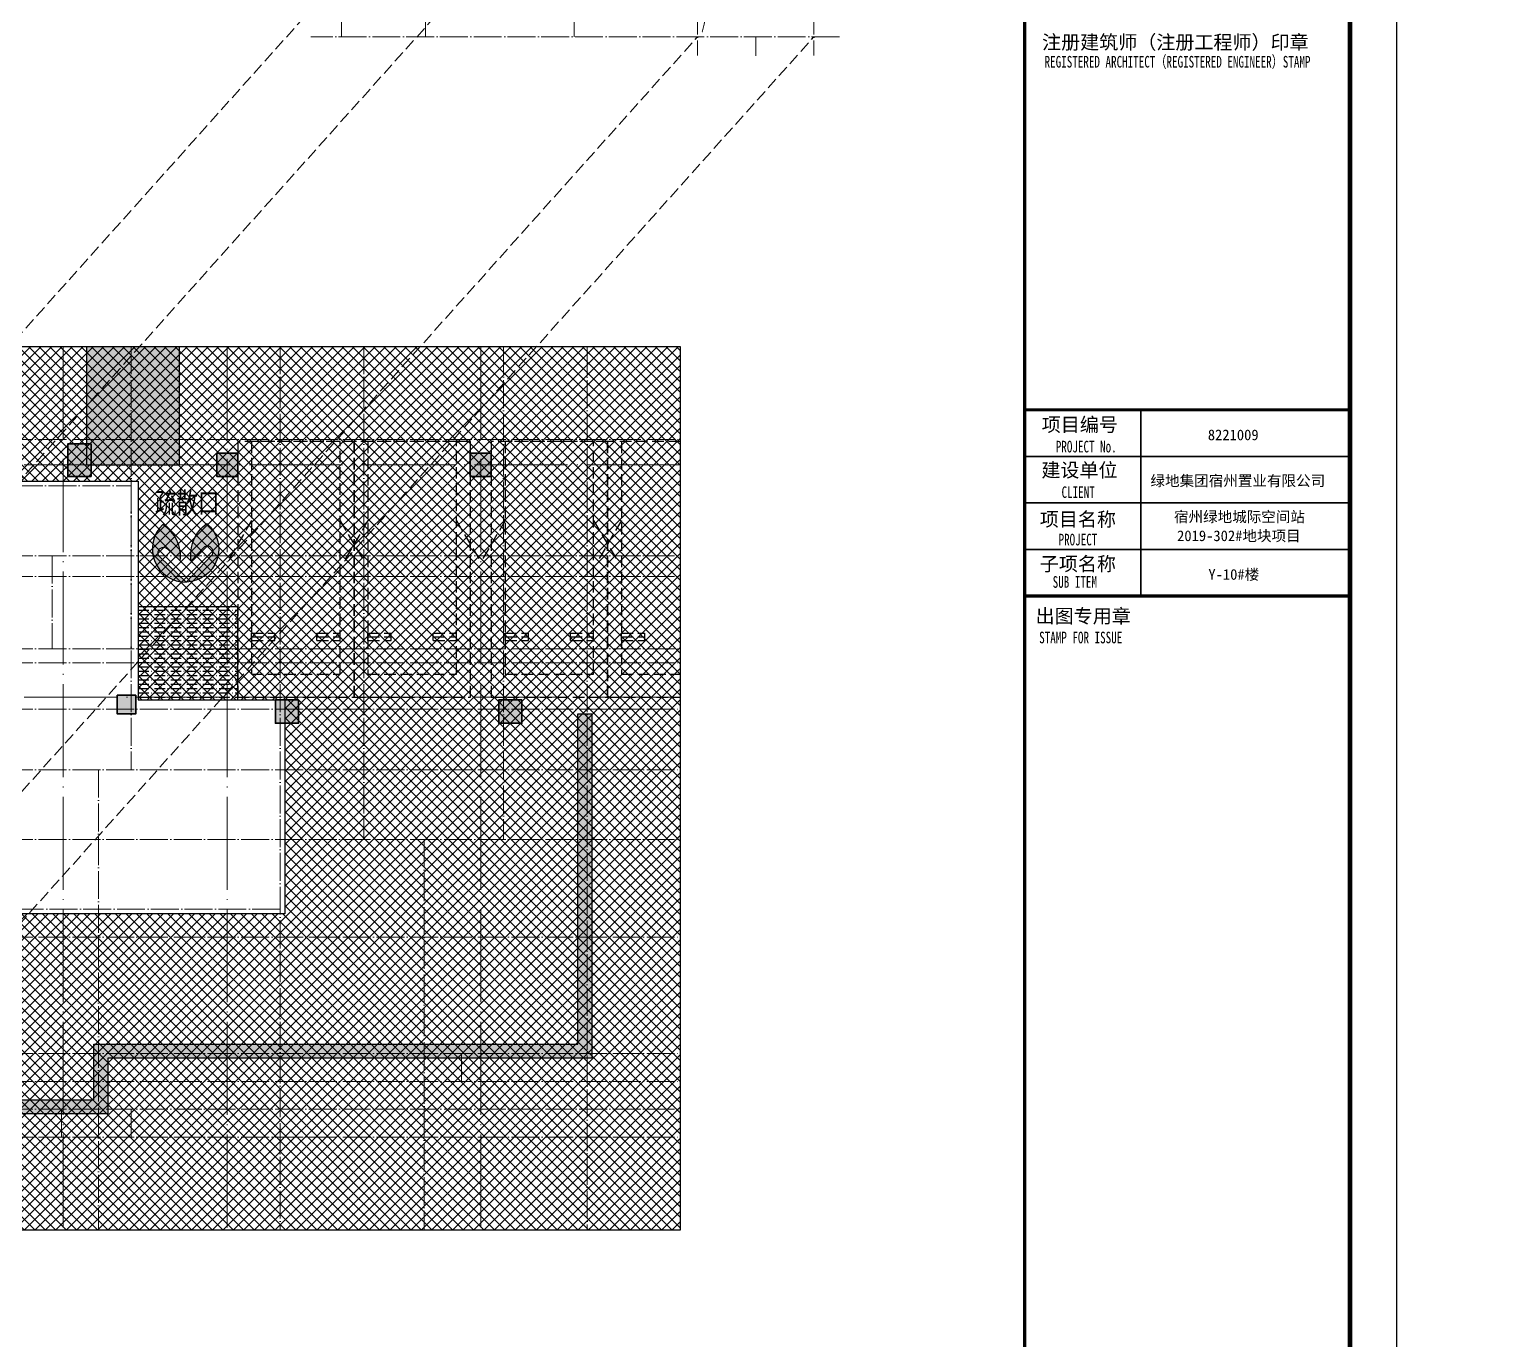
# Model space of a CAD drawing. Extents: x 27938 to 725830, y -209821 to 1628073.
# Drawn here: x 314924 to 346232, y 735773 to 763950 of the extents above; entities that cross this region are included whole.
import ezdxf
from ezdxf.xclip import XClip

# ---------------------------------------------------------------- set-up
doc = ezdxf.new("R2010")
doc.units = 0
doc.header["$LTSCALE"] = 1000
doc.header["$MEASUREMENT"] = 0
doc.header["$XCLIPFRAME"] = 0
for name, pattern in [('#P_--_20B1_001_t3$0$DASH', [0.35, 0.25, -0.1]), ('__DASH', [0.35, 0.25, -0.1]), ('DASH', [0.35, 0.25, -0.1]), ('DOTE', [2.4200000000000004, 2, -0.2, 0.02, -0.2]), ('HIDDEN', [0.375, 0.25, -0.125])]:
    doc.linetypes.add(name, pattern=pattern)
for name, color, linetype in [('0-R疏散口', 20, 'Continuous'), ('HS-A-停车位（标准）', 9, 'Continuous'), ('S-砼墙', 40, 'Continuous'), ('图框', 140, 'Continuous'), ('图签文字', 147, 'Continuous'), ('审核', 1, 'Continuous'), ('疏散口', 20, 'Continuous')]:
    doc.layers.add(name, color=color, linetype=linetype)
for name, color, linetype, lineweight in [('DOTE', 19, 'DOTE', 9), ('PUB_HATCH', 8, 'Continuous', 9), ('STAIR', 2, 'Continuous', 18), ('图签', 147, 'Continuous', 18), ('填充', 251, 'Continuous', 5), ('平面-看线', 45, 'Continuous', 15), ('砼柱', 2, 'Continuous', 35)]:
    doc.layers.add(name, color=color, linetype=linetype, lineweight=lineweight)
doc.layers.add('yichutu', color=7, linetype='Continuous', true_color=0xffffff, plot=False)
doc.styles.add('-宋体', font='', dxfattribs={"width": 0.8})
doc.styles.add('宋体', font='', dxfattribs={"height": 50})
doc.styles.add('建筑图签-1', font='', dxfattribs={"width": 0.7})
doc.styles.get('-宋体').set_extended_font_data('SimSun')
doc.styles.get('宋体').set_extended_font_data('SimSun')
doc.styles.get('建筑图签-1').set_extended_font_data('SimHei')

# ---------------------------------------------------------------- blocks, each defined once
blk = doc.blocks.new('GDRDADWDAD')
at = {"layer": 'DOTE', "linetype": 'DOTE', "ltscale": 0.3}
for p, q in [((317116.5787024744, 690157.171784628), (317116.5787024742, 681057.171776701)), ((320316.5787024741, 690157.171784628), (320316.5787024741, 671157.1717769038)), ((322116.5787024741, 690157.171784628), (322116.5787024741, 679557.171776904)), ((325116.5787024739, 690157.171784628), (325116.5787024739, 679557.171776904)), ((326916.5787024741, 690157.171784628), (326916.5787024741, 671157.1717769038)), ((270116.5787024704, 688157.171784628), (328916.5787024746, 688157.171784628)), ((270116.5787024704, 685657.171784628), (328916.5787024746, 685657.171784628)), ((315416.5787004848, 685657.171784628), (315416.5787004846, 683657.171784628)), ((270116.5787024704, 685207.171784628), (328916.5787024746, 685207.171784628)), ((270116.5787024704, 683657.171784628), (328916.5787024746, 683657.171784628)), ((270116.5787024704, 683357.171784628), (328916.5787024746, 683357.171784628)), ((270116.5787024705, 682357.171776904), (328916.5787024746, 682357.1717769038)), ((270116.5787024705, 681057.1717767005), (328916.5787024746, 681057.1717767011)), ((316416.5787024734, 681057.1717767005), (316416.5787024732, 671157.1717769038)), ((270116.5787024704, 679557.171776904), (328916.5787024746, 679557.171776904)), ((323416.578702473, 679557.171776904), (323416.5787024732, 671157.1717769038)), ((270116.5787024704, 677457.171776857), (328916.5787024746, 677457.171776857)), ((270116.5787024704, 674957.171776904), (328916.5787024746, 674957.171776904)), ((324216.5787024869, 674957.171776904), (324216.5787024869, 674357.1717769043)), ((270116.5787024704, 674357.171776904), (328916.5787024746, 674357.171776904)), ((270116.5787024704, 673757.171776904), (328916.5787024746, 673757.171776904)), ((315616.5787024646, 673757.1717768427), (315616.5787024646, 673157.1717768424)), ((317116.5787024741, 673757.171776904), (317116.5787024741, 673157.1717769038)), ((270116.5787024704, 673157.1717769038), (328916.5787024746, 673157.1717769038))]:
    blk.add_line(p, q, dxfattribs=at)
blk = doc.blocks.new('TK')
at = {"layer": '图框'}
blk.add_lwpolyline([(465375.0184975343, 548713.6539831527), (549475.0184975343, 548713.6539831527), (549475.0184975343, 489313.6539831528), (465375.0184975343, 489313.6539831528)], close=True, dxfattribs=at)
blk.add_lwpolyline([(465375.0184975343, 548713.6539831527), (549475.0184975343, 548713.6539831527), (549475.0184975343, 489313.6539831528), (465375.0184975343, 489313.6539831528)], close=True, dxfattribs=at)
at = {"layer": '图框', "const_width": 100}
blk.add_lwpolyline([(548475.0184975343, 490313.6539831528), (548475.0184975343, 547713.6539831527), (467875.0184975343, 547713.6539831527), (467875.0184975343, 490313.6539831528)], close=True, dxfattribs=at)
at = {"layer": '图框'}
for points, const_width in [([(541479.9502790924, 490313.6539831528), (541479.9502790926, 547713.6539831536)], 70), ([(541479.9502790926, 525413.9865520254), (548479.9502790926, 525413.9865520254)], 70), ([(541479.9502790926, 525413.9865520254), (548479.9502790926, 525413.9865520254)], 70), ([(543979.9502790926, 521413.9865520255), (543979.9502790926, 525413.9865520254)], 35), ([(541479.9502790926, 524413.9865520254), (548479.9502790926, 524413.9865520254)], 35), ([(541479.9502790926, 523413.9865520255), (548479.9502790926, 523413.9865520255)], 35), ([(541479.9502790926, 522413.9865520255), (548479.9502790926, 522413.9865520255)], 35), ([(548479.9502790926, 521413.9865520255), (541479.9502790926, 521413.9865520255)], 70)]:
    blk.add_lwpolyline(points, dxfattribs=dict(at, const_width=const_width))
at = {"layer": '图框', "style": '建筑图签-1', "width": 0.7}
for s, p in [('REGISTERED ARCHITECT（REGISTERED ENGINEER）STAMP', (541908.7830637016, 532772.3567480242)), ('PROJECT No.', (542149.633092209, 524498.7865657604, -1798.999999999767)), ('CLIENT', (542273.7198248387, 523519.6218931045)), ('PROJECT', (542208.8495099667, 522500.4407527338)), ('SUB ITEM', (542082.3230890066, 521589.3183937849)), ('STAMP FOR ISSUE', (541792.6588481062, 520394.9854523198))]:
    blk.add_text(s, height=250, dxfattribs=at).set_placement(p)
at = {"layer": '图签', "color": 2, "style": '宋体'}
for s, p in [('8221009', (545417.3551387761, 524761.4804437098)), ('绿地集团宿州置业有限公司', (544185.0959057834, 523775.6795837015)), ('宿州绿地城际空间站', (544689.7865103795, 523001.367205289)), ('2019-302#地块项目', (544756.9880815442, 522592.2500900633)), ('Y-10#楼', (545429.1402263327, 521761.4804437098))]:
    blk.add_text(s, height=229.3447922888299, dxfattribs=at).set_placement(p)
at = {"layer": '图签文字', "color": 7, "style": '建筑图签-1'}
for s, p in [('注册建筑师（注册工程师）印章', (541855.4420959365, 533167.4001413512)), ('项目编号', (541847.8962739904, 524946.1272784679)), ('建设单位', (541840.1192733954, 523968.7455748621)), ('项目名称', (541806.5540272428, 522910.7682642809)), ('子项名称', (541806.5540272428, 521954.0717572116)), ('出图专用章', (541715.8123392251, 520831.7294208299))]:
    blk.add_text(s, height=300, dxfattribs=at).set_placement(p)
blk = doc.blocks.new('yct-841-594-84100-59400-100-1000.0')
at = {"layer": 'yichutu', "color": 7, "true_color": 0xffffff}
blk.add_lwpolyline([(0, 0), (0, 59400), (84100, 59400), (84100, 0)], close=True, dxfattribs=at)
blk = doc.blocks.new('A$C110D7C8B')
h = blk.add_hatch()
h.set_pattern_fill('ANSI32', color=246, scale=12, angle=135)
h.set_pattern_definition([(180, (0, 0), (-3.552713678800501e-15, -57.15000000000001), []), (180, (-19.05000822845492, 19.05000822845492), (-3.552713678800501e-15, -57.15000000000001), [])])
h.paths.add_polyline_path([(50, -1350.000000041677), (250.0000000000582, -1350.000000041677), (249.9999999999709, -150), (50.0000000000291, -150)])
at = {"color": 246}
for points in [[(0, -100), (300, -100), (300, -1400.000000041677), (0, -1400.000000041677)], [(50, -150), (250, -150), (250, -1350.000000041677), (50, -1350.000000041677)]]:
    blk.add_lwpolyline(points, close=True, dxfattribs=at)
blk = doc.blocks.new('A$C028C60F5')
at = {"color": 6}
blk.add_lwpolyline([(400.0000000717118, -1.851003617048264e-07), (0, 0), (-1.851003617048264e-07, -400.0000001632143), (399.9999998866115, -400.0000003483146)], close=True, dxfattribs=at)
at = {"layer": 'PUB_HATCH'}
blk.add_solid([(-1.851003617048264e-07, -400.0000001632143), (399.9999998866115, -400.0000003483146), (0, 0), (400.0000000717118, -1.851003617048264e-07)], dxfattribs=at)
blk = doc.blocks.new('A$C51F2739F')
at = {"color": 6, "const_width": 20}
for points in [[(-3100.195759893744, -7081.46220123698), (-2714.616881720547, -2346.4907631604), (-500.195457573398, -1781.428083040635)], [(-3100.193824574875, -9181.4678606292), (-2714.612562875554, -7611.742644906742), (-500.1911387284053, -7281.427776678116)], [(-2950.19545838458, -11281.46385014127), (-2564.616874571424, -9711.741912772413), (-650.1954583990737, -9381.427044543787)]]:
    blk.add_lwpolyline(points, dxfattribs=at)
at = {"layer": 'DOTE', "linetype": 'DOTE', "ltscale": 0.3}
for p, q in [((-8899.999998065643, 0), (-8899.999998065643, -11381.45866798691)), ((-5699.999998065818, 0), (-5699.99999806541, -11381.46095223492)), ((-4300.001170753269, 0), (-4300.001170753385, -3181.463842369849)), ((-3199.999996083847, 0), (-3199.999996083672, -9281.462736815913)), ((-400.000000045402, 0), (-400.0000000455766, -9281.464735532994)), ((-10699.99999806553, -1.164153218269348e-10), (-10699.99999806558, -11381.45738309738)), ((0, -681.4638423698489), (-11363.57955797849, -681.4638423699653)), ((5.820766091346741e-11, -1681.464888638468), (-11363.57953415735, -1681.464888638933)), ((1.164153218269348e-10, -3181.463842369849), (-11363.57955797849, -3181.463842369849)), ((1.164153218269348e-10, -3631.463842369849), (-11363.57955797849, -3631.463842369849)), ((1.164153218269348e-10, -5181.463842369849), (-11363.57955797855, -5181.463842369732)), ((1.746229827404022e-10, -7181.464964040555), (-11363.57955797849, -7181.456852404866)), ((2.328306436538696e-10, -7781.46385029715), (-11363.57955797849, -7781.46385029715)), ((-1.746229827404022e-09, -9281.465021063923), (-11363.57955798041, -9281.456909428234)), ((-3050.19636095356, -9281.462843749789), (-3050.196360953618, -11781.46384880727)), ((-550.0000008181087, -9281.464628458722), (-550.0000008181669, -11781.46385022625)), ((-9.371433407068253e-09, -11381.4650210517), (-11363.57955798804, -11381.45690941601)), ((-1800.097728228837, -11381.46373609232), (-1800.097728228895, -11786.30391608877))]:
    blk.add_line(p, q, dxfattribs=at)
at = {"layer": 'STAIR', "color": 246, "linetype": '#P_--_20B1_001_t3$0$DASH'}
for p, q in [((-9119.746454395121, -1581.218299380387), (-7351.74645440717, -1581.463842357625)), ((-9119.746454396169, -1651.218299427652), (-7351.74645440717, -1651.463842399186)), ((-9119.746454396402, -1711.218299427652), (-7351.746454406646, -1711.463842358673)), ((-9119.746454396285, -1781.218299380387), (-7351.74645440618, -1781.2182994131)), ((-7310.946454406333, -1841.218299396841), (-9119.746454395121, -1841.218299406115)), ((-9119.746454395121, -3081.218299412052), (-6467.746454383363, -3081.2182994131)), ((-9119.746454396169, -3151.218299459317), (-6467.746454382897, -3151.46488865884)), ((-9119.746454396402, -3211.218299459317), (-6467.746454382548, -3211.46488865884)), ((-9119.746454396285, -3281.218299412052), (-6467.746454382082, -3281.2182994131))]:
    blk.add_line(p, q, dxfattribs=at)
at = {"layer": 'STAIR'}
for p, q in [((-4699.746454396285, -1841.218299383414), (-7310.946454406275, -1841.218299396841)), ((-1750.003624202334, -3281.464888379909), (-3099.999998187472, -3281.464888853021))]:
    blk.add_line(p, q, dxfattribs=at)
at = {"layer": 'STAIR', "color": 246, "linetype": '#P_--_20B1_001_t3$0$DASH'}
blk.add_lwpolyline([(-9119.746454396285, -3281.218299412052), (-10619.74645439629, -3281.218299412052), (-10619.74645439629, -1581.218299383647), (-9119.746454396285, -1581.218299383647)], close=True, dxfattribs=at)
at = {"layer": 'STAIR'}
blk.add_lwpolyline([(-3099.999998208485, -3221.464888853021), (-1689.991330483637, -3221.464888358838), (-1689.991329642537, -5621.4644344158)], dxfattribs=at)
at = {"layer": '审核', "color": 58, "linetype": 'HIDDEN', "ltscale": 0.2}
blk.add_line((-4499.990859669342, -1781.373083151528), (-4500.064211888472, -3081.390991857275), dxfattribs=at)
at = {"layer": '平面-看线'}
for p, q in [((-9119.746454395121, -1581.218299380387), (-9119.746454396285, -1781.218299380387)), ((-9119.746454395121, -3081.218299412052), (-9119.746454396285, -3281.218299412052))]:
    blk.add_line(p, q, dxfattribs=at)
at = {"xscale": -1}
for name, p in [('A$C110D7C8B', (-3299.99999838724, -1681.458199727815)), ('A$C028C60F5', (-4000.001996332197, -3081.46630390943))]:
    blk.add_blockref(name, p, dxfattribs=at)
blk = doc.blocks.new('A$C27F3146B')
at = {"layer": '填充'}
h = blk.add_hatch(dxfattribs=at)
h.set_pattern_fill('ANSI37', color=196, scale=100, style=0)
h.set_pattern_definition([(45, (794705.0482087337, -474761.836884725), (-112.2532015133644, 112.2532015133644), []), (135, (794705.0482087337, -474761.836884725), (-112.2532015133644, -112.2532015133644), [])])
h.paths.add_polyline_path([(-120598.0043441424, 16089.12283942359), (-120598.0113239811, 16089.12464542629), (-123098.0051577032, 16089.12464542629), (-123098.0046005915, 12389.12601068034), (-120598.0050334086, 12389.12049587909), (-120598.0045112952, 9989.124400530825), (-126297.6152989523, 9989.12787449488), (-126297.6153041016, 6789.130405166186), (-120447.9318367169, 6789.12547190371), (-120447.9314323964, 6189.128773867502), (-117747.736412039, 6189.128773877746), (-117747.7343670045, 8289.192490008543), (-117597.7361748854, 8289.05699861201), (-117597.7382231075, 11389.06464180129), (-117598.0017794337, 11389.17897416581), (-117597.994833229, 16089.11950602464)], flags=16)
h.paths.add_polyline_path([(-134797.8649070148, 18989.12407583068), (-75997.86490701057, 18989.12407583068), (-75997.86490701057, -10.87593189720064), (-134797.8649070148, -10.87593189720064)])
h.paths.add_polyline_path([(-93197.85655532042, 12389.20724034398), (-93197.70186032634, 8289.040327749566), (-93047.53722481265, 8289.173029854543), (-93047.64815819566, 6189.126435260056), (-90347.48079269567, 6189.129224555568), (-90347.48039593326, 6789.107179496204), (-84497.7632088567, 6789.112103791209), (-84497.76320972084, 11389.1262992504), (-87647.62127077952, 11389.12511677202), (-87647.620748666, 12389.12321326297), (-87647.62128827862, 12389.12644554579), (-87647.48821601726, 16089.13383291371), (-93197.71241657484, 16089.05740743754), (-93197.78632953756, 14589.39747828019), (-95697.74007688649, 14589.35552586709), (-95697.77982984603, 12389.11292086275)], flags=0)
h.paths.add_polyline_path([(-93197.70186032634, 8289.040327749564), (-93197.78159982455, 11389.17940336082), (-93197.81279379467, 11389.06507665268)])
h.paths.add_polyline_path([(-93197.71241657484, 16089.05740743754), (-87647.48821601726, 16089.13383291371), (-90197.41693358438, 16089.13383291371), (-90197.55642857286, 16089.12327428907), (-93197.78854602925, 16089.11993521964), (-93197.78632953754, 14589.39747828019)])
at = {"layer": '填充', "color": 196}
for points in [[(-134797.8649070148, 18989.12407583068), (-75997.86490701057, 18989.12407583068), (-75997.86490701057, -10.87593189720064), (-134797.8649070148, -10.87593189720064)], [(-93197.78632953754, 14589.39747828019), (-93197.71241657482, 16089.05740743754), (-87647.48821601726, 16089.13383291371), (-87647.6212882786, 12389.12644554581), (-87647.620748666, 12389.12321326288), (-87647.62127077952, 11389.12511677202), (-84497.76320972084, 11389.12629925041), (-84497.76320885669, 6789.112103791209), (-90347.48039593326, 6789.107179496204), (-90347.48079269566, 6189.129224555567), (-93047.64815819566, 6189.126435260056), (-93047.53722481267, 8289.173029854544), (-93197.70186032634, 8289.040327749564), (-93197.85655532041, 12389.20724034397), (-95697.77982984603, 12389.11292086275), (-95697.74007688649, 14589.35552586708)]]:
    blk.add_lwpolyline(points, close=True, dxfattribs=at)
blk = doc.blocks.new('A$C25A378E3')
at = {"layer": 'HS-A-停车位（标准）', "linetype": 'DASH'}
for p, q in [((299.9288666398497, 4280.200665866025), (299.9276344913524, 4120.200664976728)), ((299.9276344913524, 4120.200664976728), (799.9273485837039, 4120.008946264163)), ((299.9282505712472, 4200.200665451237), (799.9279646449722, 4200.00894667895)), ((299.9288666398497, 4280.200665866025), (799.9285807174165, 4280.00894703425)), ((799.9285807174165, 4280.00894703425), (799.9273485837039, 4120.008946264163)), ((1699.929113851395, 4280.193678615266), (1699.927881702897, 4120.19367778569)), ((1699.927881702897, 4120.19367778569), (2199.927595795365, 4120.001958953799)), ((1699.928497782676, 4200.193678200361), (2199.928211856517, 4200.001959428308)), ((1699.929113851395, 4280.193678615266), (2199.928827928961, 4280.001959843212)), ((2199.928827928961, 4280.001959843212), (2199.927595795365, 4120.001958953799)), ((300.0205537431175, 1700.046125917463), (-199.9740653929766, 2550.049336581258)), ((2200.020893819514, 1700.035927985562), (2700.026429273654, 2550.032717227354))]:
    blk.add_line(p, q, dxfattribs=at)
for points in [[(1.164153218269348e-10, 5499.999999999884), (2499.999999842257, 5499.971898506512), (2499.938176556607, -0.02810114610474557), (-0.06182328553404659, 3.472669050097466e-07)], [(299.9943796824664, 4999.996627852321), (2199.994379562442, 4999.975270717288), (2199.938176575466, -0.02472896687686443), (299.9381766954903, -0.003371831844560802)]]:
    blk.add_lwpolyline(points, close=True, dxfattribs=at)
blk = doc.blocks.new('A$C1DD019F9')
at = {"layer": '疏散口'}
h = blk.add_hatch(color=256, dxfattribs=at)
edge = h.paths.add_edge_path()
edge.add_line((1657.837590239942, 3315.723901660649), (367.3306208625436, 2025.216944172512))
edge.add_arc((562.7390984487897, 1829.808464785995), 276.3493204781321, 134.999999736071, 315.0000450135555)
edge.add_line((758.1477304548025, 1634.400139819365), (1381.488251060247, 2257.740654682275))
edge.add_arc((-487.2515846193137, 1989.868379143272), 1887.841129295078, -24.12321173134552, 8.157426411511608, ccw=False)
edge.add_arc((-487.2518275084583, 1989.868449001487), 1887.841379523462, 303.5961554791981, 335.8767893464231, ccw=False)
edge.add_arc((1657.83757689014, 1657.627985069564), 1658.095916591085, 89.99999953869542, 228.4172749558772, ccw=False)
h = blk.add_hatch(color=256, dxfattribs=at)
edge = h.paths.add_edge_path()
edge.add_line((1657.837590239942, 3315.723901660649), (2948.344559617341, 2025.216944172512))
edge.add_arc((2752.936082031095, 1829.808464785995), 276.3493204781321, -135.00004501355562, 45.000000263928996, ccw=False)
edge.add_line((2557.527450025082, 1634.400139819365), (1934.186929419636, 2257.740654682275))
edge.add_arc((3802.926765099197, 1989.868379143272), 1887.841129295078, 171.8425735884883, 204.1232117313454)
edge.add_arc((3802.927007988342, 1989.868449001489), 1887.841379523464, 204.123210653577, 236.403844520802)
edge.add_arc((1657.837603589745, 1657.627985069564), 1658.095916591085, 311.5827250441228, 450.0000004613047)
for points in [[(1657.837590239942, 3315.723901660649), (367.3306208625437, 2025.216944172512, 1.000000395120669), (758.1477304548025, 1634.400139819365), (1381.488251060247, 2257.740654682275, -0.1417897514410627), (1235.721885070204, 1218.307265423704, -0.141789732410033), (557.3581269979476, 417.3751685111782, -0.6899650482418342), (1657.837590239942, 3315.723901660649)], [(1657.837590239942, 3315.723901660649), (2948.344559617341, 2025.216944172512, -1.000000395120669), (2557.527450025082, 1634.400139819365), (1934.186929419636, 2257.740654682275, 0.1417897514410627), (2079.953295409679, 1218.307265423704, 0.141789732410033), (2758.317053481937, 417.3751685111782, 0.6899650482418342), (1657.837590239942, 3315.723901660649)]]:
    blk.add_lwpolyline(points, format="xyb", close=True, dxfattribs=at)
blk = doc.blocks.new('A$C24B36177')
for points in [[(-30049.99956041994, -57449.99999965215), (-30549.99956041994, -57449.99999965215), (-30549.99956041994, -58149.99999965215), (-30049.99956041994, -58149.99999965215)], [(-26899.99999999907, -57649.99999965215), (-27349.99999999907, -57649.99999965215), (-27349.99999999907, -58149.99999965215), (-26899.99999999907, -58149.99999965215)], [(-21449.99999999907, -57649.99999965215), (-21899.99999999907, -57649.99999965215), (-21899.99999999907, -58149.99999965215), (-21449.99999999907, -58149.99999965215)], [(-29089.52666127903, -62856.54319049325), (-29489.52666127903, -62856.54319049325), (-29489.52666127903, -63256.54319049325), (-29089.52666127903, -63256.54319049325)], [(-25589.52666127903, -62956.54319049325), (-26089.52666127903, -62956.54319049325), (-26089.52666127903, -63456.54319049325), (-25589.52666127903, -63456.54319049325)], [(-20789.52666127903, -62956.54319049325), (-21289.52666127903, -62956.54319049325), (-21289.52666127903, -63456.54319049325), (-20789.52666127903, -63456.54319049325)]]:
    blk.add_hatch(color=1).paths.add_polyline_path(points)
at = {"layer": '砼柱', "color": 1, "lineweight": 35}
for points in [[(-30049.99956041994, -57449.99999965215), (-30549.99956041994, -57449.99999965215), (-30549.99956041994, -58149.99999965215), (-30049.99956041994, -58149.99999965215)], [(-26899.99999999907, -57649.99999965215), (-27349.99999999907, -57649.99999965215), (-27349.99999999907, -58149.99999965215), (-26899.99999999907, -58149.99999965215)], [(-21449.99999999907, -57649.99999965215), (-21899.99999999907, -57649.99999965215), (-21899.99999999907, -58149.99999965215), (-21449.99999999907, -58149.99999965215)], [(-29089.52666127903, -62856.54319049325), (-29489.52666127903, -62856.54319049325), (-29489.52666127903, -63256.54319049325), (-29089.52666127903, -63256.54319049325)], [(-25589.52666127903, -62956.54319049325), (-26089.52666127903, -62956.54319049325), (-26089.52666127903, -63456.54319049325), (-25589.52666127903, -63456.54319049325)], [(-20789.52666127903, -62956.54319049325), (-21289.52666127903, -62956.54319049325), (-21289.52666127903, -63456.54319049325), (-20789.52666127903, -63456.54319049325)]]:
    blk.add_lwpolyline(points, close=True, dxfattribs=at)
blk = doc.blocks.new('A$C74D73064')
h = blk.add_hatch()
h.set_pattern_fill('ACAD_ISO10W100', color=8, scale=125, angle=90, style=0)
h.set_pattern_definition([(90, (-534049.6350919254, 311263.6119191892), (-93.75, 5.740531871003218e-15), [225, -56.25, 9.375, -56.25])])
h.paths.add_polyline_path([(69955.03530807188, 26519.29986870696), (71265.31643100118, 26519.29986870696), (71955.0343661937, 26519.29986870696), (71955.03436621709, 49269.29986835492), (69955.03436621709, 49269.29986835492)])
h = blk.add_hatch()
h.set_pattern_fill('ACAD_ISO10W100', color=8, scale=125, style=0)
h.set_pattern_definition([(0, (278075.2999756153, -731194.3965097175), (0, 93.75), [225, -56.25, 9.375, -56.25])])
h.paths.add_polyline_path([(71065.53857053758, 23462.71327080776), (71065.53857053758, 21462.71327080776), (73205.03510113072, 21462.71327080787), (73205.0351011327, 23462.71327080787)])
at = {"layer": 'HS-A-停车位（标准）'}
h = blk.add_hatch(dxfattribs=at)
h.set_pattern_fill('ACAD_ISO10W100', color=256, scale=125, style=0)
h.set_pattern_definition([(0, (278075.2937006197, -731194.414882758), (0, 93.75), [225, -56.25, 9.375, -56.25])])
h.paths.add_polyline_path([(71065.53229554195, 23462.69489776716), (71065.53229554195, 21462.69489776716), (73205.0288261351, 21462.69489776727), (73205.02882613707, 23462.69489776727)])
at = {"layer": 'S-砼墙', "linetype": 'ByBlock'}
h = blk.add_hatch(color=8, dxfattribs=at)
h.dxf.hatch_style = 1
h.paths.add_polyline_path([(25815.50945199397, 13762.71487195697), (25815.50843908952, 16719.29582727014), (26115.50843908929, 16719.29615518462), (26115.50912407995, 14062.71472503152), (36515.50809051958, 14062.70963161183), (36515.50808974565, 12862.71327402745), (42715.70143926167, 12862.71327296377), (42715.70143771335, 14062.71326484391), (63915.50844002666, 14062.7132648438), (63915.50843847834, 12862.71327296598), (70115.89118740638, 12862.71327408054), (70115.89118663245, 14062.71223160042), (80515.50600466062, 14062.71732479986), (80515.50925147231, 21162.71327298798), (80815.50925147184, 21162.71261189005), (80815.50586747169, 13762.71747172438), (70415.89118682616, 13762.71237852506), (70415.8911876001, 12562.71327413444), (63615.50843809138, 12562.71327291219), (63615.5084396397, 13762.7132648438), (43015.70143810031, 13762.71326484391), (43015.70143964863, 12562.71327291231), (36215.50808955193, 12562.71327407891), (36215.50809032586, 13762.70977853728)])
at = {"color": 2}
for points in [[(69955.03530807188, 26519.29986870696), (69955.03530807188, 26519.29986870696), (71265.31643100118, 26519.29986870696), (71955.0343661937, 26519.29986870696), (71955.03436621709, 49269.29986835492), (69955.03436621709, 49269.29986835492), (69955.03530817223, 26519.29986868694)], [(71065.53857053758, 21462.71327080776), (73205.03510113165, 21462.71327080787), (73205.03510113165, 23462.71327080787), (71065.53857053758, 23462.71327080776)]]:
    blk.add_lwpolyline(points, close=True, dxfattribs=at)
at = {"color": 3}
blk.add_lwpolyline([(23915.15588310023, 29062.7122952122), (82715.15588310442, 29062.7122952122), (82715.15588310442, 10062.71228748432), (23915.15588310023, 10062.71228748432)], close=True, dxfattribs=at)
at = {"color": 251, "true_color": 0x636466}
blk.add_lwpolyline([(65515.23446057745, 24662.98569766171), (65515.30837354017, 26162.64562681906), (71065.53257409774, 26162.72205229523), (71065.3995018364, 22462.71466492733), (71065.400041449, 22462.7114326444), (71065.39951933548, 21462.71333615354), (74215.25758039416, 21462.71451863192), (74215.25758125831, 16862.70032317273), (68365.54039418173, 16862.69539887772), (68365.53999741934, 16262.71744393709), (65665.37263191934, 16262.71465464158), (65665.48356530233, 18362.76124923606), (65515.31892978866, 18362.62854713108), (65515.16423479459, 22462.79545972549), (63015.24096026897, 22462.70114024427), (63015.28071322851, 24662.9437452486)], close=True, dxfattribs=at)
blk.add_lwpolyline([(71065.53229554195, 21462.69489776716), (73205.02882613603, 21462.69489776727), (73205.02882613603, 23462.69489776727), (71065.53229554195, 23462.69489776716)], close=True)
at = {"layer": 'DOTE', "color": 5}
for p, q in [((69455.03554071044, 54519.25646164967), (69455.03554071044, 8148.87609948148)), ((72980.03510113142, 54519.25646164967), (72980.03510113142, 8148.876076509594)), ((78430.03510113142, 54519.25646164967), (78430.03510113142, 8148.876076509594)), ((196116.0437006021, 26519.29986870533), (-86385.24772744614, 26519.29986870522)), ((196116.043700602, 21519.29986870522), (-86385.24772744614, 21519.29986870522))]:
    blk.add_line(p, q, dxfattribs=at)
at = {"layer": 'DOTE', "linetype": 'DOTE', "ltscale": 0.3}
for p, q in [((68415.2510358654, 26062.69385951408), (70915.5298363216, 26062.69385951397)), ((70915.5298363216, 22562.71421743336), (70915.5298363216, 26062.69385951397)), ((74115.53211239574, 16962.69539831264), (68265.53211041365, 16962.69539831264))]:
    blk.add_line(p, q, dxfattribs=at)
at = {"layer": 'S-砼墙', "linetype": 'ByBlock'}
blk.add_lwpolyline([(25815.50945199397, 13762.71487195697), (25815.50843908952, 16719.29582727014), (26115.50843908929, 16719.29615518462), (26115.50912407995, 14062.71472503152), (36515.50809051958, 14062.70963161183), (36515.50808974565, 12862.71327402745), (42715.70143926167, 12862.71327296377), (42715.70143771335, 14062.71326484391), (63915.50844002666, 14062.7132648438), (63915.50843847834, 12862.71327296598), (70115.89118740638, 12862.71327408054), (70115.89118663245, 14062.71223160042), (80515.50600466062, 14062.71732479986), (80515.50925147231, 21162.71327298798), (80815.50925147184, 21162.71261189005), (80815.50586747169, 13762.71747172438), (70415.89118682616, 13762.71237852506), (70415.8911876001, 12562.71327413444), (63615.50843809138, 12562.71327291219), (63615.5084396397, 13762.7132648438), (43015.70143810031, 13762.71326484391), (43015.70143964863, 12562.71327291231), (36215.50808955193, 12562.71327407891), (36215.50809032586, 13762.70977853728)], close=True, dxfattribs=at)
at = {"layer": '填充', "color": 196}
blk.add_lwpolyline([(68515.59687669191, 26162.69492674584), (68515.60385653062, 26162.72205229523), (71065.53257409774, 26162.72205229523), (71065.53201698617, 22462.69809800258), (71065.53255659866, 22462.69486571965), (71065.53203448525, 21462.69676922879), (74215.32250829355, 21462.69795503246), (74215.3225091577, 16862.70032646949), (68365.54035488423, 16862.69539884909), (68365.54003665945, 16262.71604931261), (65665.34505723615, 16262.71604932286), (65665.40348111698, 18362.76264388894), (65515.39901397412, 18362.62715247832), (65515.34051146999, 21462.63672910945), (65515.37170544022, 21462.75105581759), (65515.36475923553, 26162.69158767641)], close=True, dxfattribs=at)
for name, p in [('A$C24B36177', (100104.7992927884, 84419.25646130543)), ('A$C27F3146B', (158713.020790115, 10073.58821938152))]:
    blk.add_blockref(name, p)
at = {"layer": '0-R疏散口', "xscale": -0.4305656706515025, "yscale": 0.4305656706515025, "zscale": 0.4305656706515025, "rotation": 181.4259203059818}
for p in [(71351.44803339057, 25407.12830147438), (71351.4543083862, 25407.14667451498)]:
    blk.add_blockref('A$C1DD019F9', p, dxfattribs=at)
at = {"layer": 'HS-A-停车位（标准）', "linetype": 'DASH', "xscale": -1, "rotation": 179.9993559612105}
for p in [(73205.09692441719, 27019.29986835946), (75705.09692441719, 27019.29986835946), (78655.09692441719, 27019.29986835946), (81155.09692441719, 27019.29986835946)]:
    blk.add_blockref('A$C25A378E3', p, dxfattribs=at)
at = {"layer": '0-R疏散口', "style": '-宋体', "width": 0.75}
for p in [(71427.53035522939, 25475.99827627814), (71427.53663022502, 25476.01664931874)]:
    blk.add_text('疏散口', height=450, dxfattribs=at).set_placement(p)

msp = doc.modelspace()

# ---------------------------------------------------------------- linework, layer by layer
at = {"color": 251, "linetype": '__DASH', "true_color": 0x636466}
for p, q in [((311816.5793962475, 754129.8997974648), (329139.2100797053, 773483.9352911738)), ((314616.5793951245, 754129.899797465), (331939.2100785823, 773483.9352911739)), ((311966.3830342163, 744429.9000576574), (329289.0137176742, 763783.9355513663)), ((314466.578700492, 744429.9000576574), (331789.2093839499, 763783.9355513663))]:
    msp.add_line(p, q, dxfattribs=at)
at = {"color": 3}
msp.add_lwpolyline([(270116.5787024703, 757129.9000654281), (328916.5787024745, 757129.9000654281), (328916.5787024745, 738129.9000577002), (270116.5787024703, 738129.9000577002)], close=True, dxfattribs=at)

# ---------------------------------------------------------------- block references
for name, p in [('TK', (-205160.9056858412, 230351.6795938156)), ('A$C51F2739F', (332339.2093820137, 775165.3994015071)), ('GDRDADWDAD', (0, 66972.72828080016))]:
    msp.add_blockref(name, p)
ref = msp.add_blockref('A$C74D73064', (246201.4228080536, 728067.1863624878))
XClip(ref).set_block_clipping_path([(23915.155894416792, 10062.713695212384), (82715.15589442098, 29062.713702940266)])
at = {"layer": 'yichutu'}
msp.add_blockref('yct-841-594-84100-59400-100-1000.0', (260214.1128116931, 719665.3335769684), dxfattribs=at)

doc.saveas('drawing.dxf')
